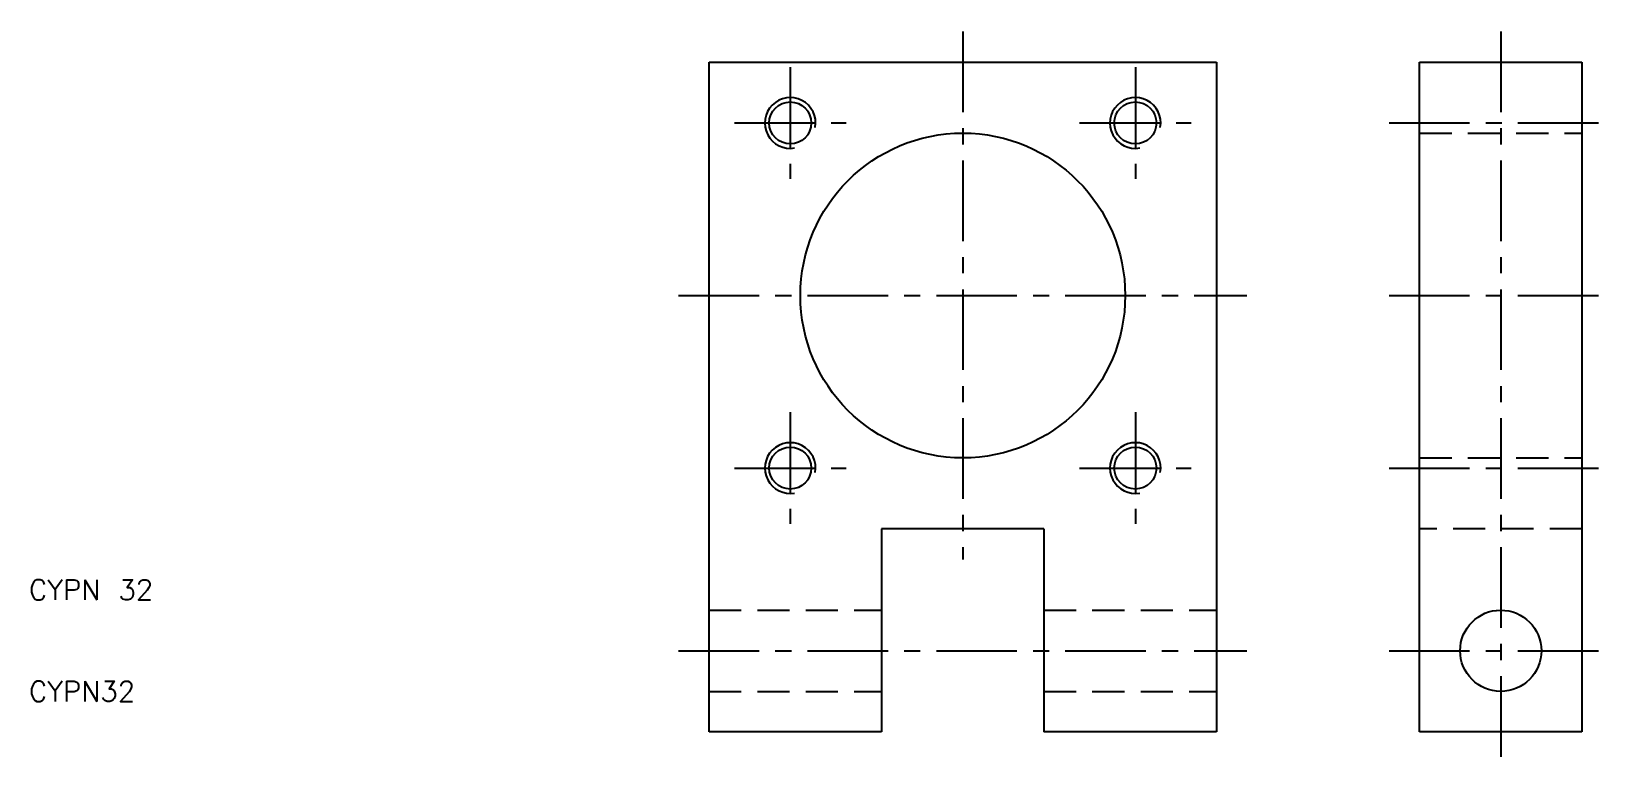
# Model space of a CAD drawing. Extents: x 10 to 166, y 4 to 76.
import ezdxf

# ---------------------------------------------------------------- set-up
doc = ezdxf.new("R2010")
doc.units = 0
doc.header["$LTSCALE"] = 0.25
doc.linetypes.add('CENTER', pattern=[50.8, 31.75, -6.35, 6.35, -6.35])
doc.linetypes.add('DASHED', pattern=[19.05, 12.7, -6.35])
doc.layers.get('0').update_dxf_attribs({"linetype": 'CONTINUOUS'})
doc.layers.add('CENTER', color=1, linetype='CENTER')
doc.styles.get("Standard").update_dxf_attribs({"font": 'txt.shx', "bigfont": 'extfont.shx'})

msp = doc.modelspace()

# ---------------------------------------------------------------- linework, layer by layer
for p, q in [((77, 73), (127, 73)), ((77, 7), (77, 73)), ((127, 73), (127, 7)), ((147, 7), (147, 73)), ((147, 73), (163, 73)), ((163, 73), (163, 7)), ((94, 27), (94, 7)), ((110, 27), (94, 27)), ((110, 27), (110, 7)), ((94, 7), (77, 7)), ((127, 7), (110, 7)), ((163, 7), (147, 7))]:
    msp.add_line(p, q)
at = {"color": 3, "linetype": 'DASHED'}
for p, q in [((147, 66), (163, 66)), ((147, 34), (163, 34)), ((163, 27), (147, 27)), ((77, 19), (94, 19)), ((110, 19), (127, 19)), ((77, 11), (94, 11)), ((110, 11), (127, 11))]:
    msp.add_line(p, q, dxfattribs=at)
for centre, radius in [((85, 67), 2.07), ((119, 67), 2.07), ((102, 50), 16), ((85, 33), 2.07), ((119, 33), 2.07), ((155, 15), 4)]:
    msp.add_circle(centre, radius)
at = {"color": 3}
for centre in [(85, 67), (119, 67), (85, 33), (119, 33)]:
    msp.add_arc(centre, 2.5, 350, 280, dxfattribs=at)
at = {"layer": 'CENTER', "color": 1, "linetype": 'CENTER'}
for p, q in [((102, 76), (102, 24)), ((155, 76), (155, 4)), ((85, 72.5), (85, 61.5)), ((119, 72.5), (119, 61.5)), ((79.5, 67), (90.5, 67)), ((113.5, 67), (124.5, 67)), ((144, 67), (166, 67)), ((74, 50), (130, 50)), ((144, 50), (166, 50)), ((85, 38.5), (85, 27.5)), ((119, 38.5), (119, 27.5)), ((79.5, 33), (90.5, 33)), ((113.5, 33), (124.5, 33)), ((144, 33), (166, 33)), ((74, 15), (130, 15)), ((144, 15), (166, 15))]:
    msp.add_line(p, q, dxfattribs=at)

# ---------------------------------------------------------------- texts
for s, p in [('CYPN 32', (10, 20)), ('CYPN32', (10, 10))]:
    msp.add_text(s, height=2).set_placement(p)

doc.saveas('drawing.dxf')
